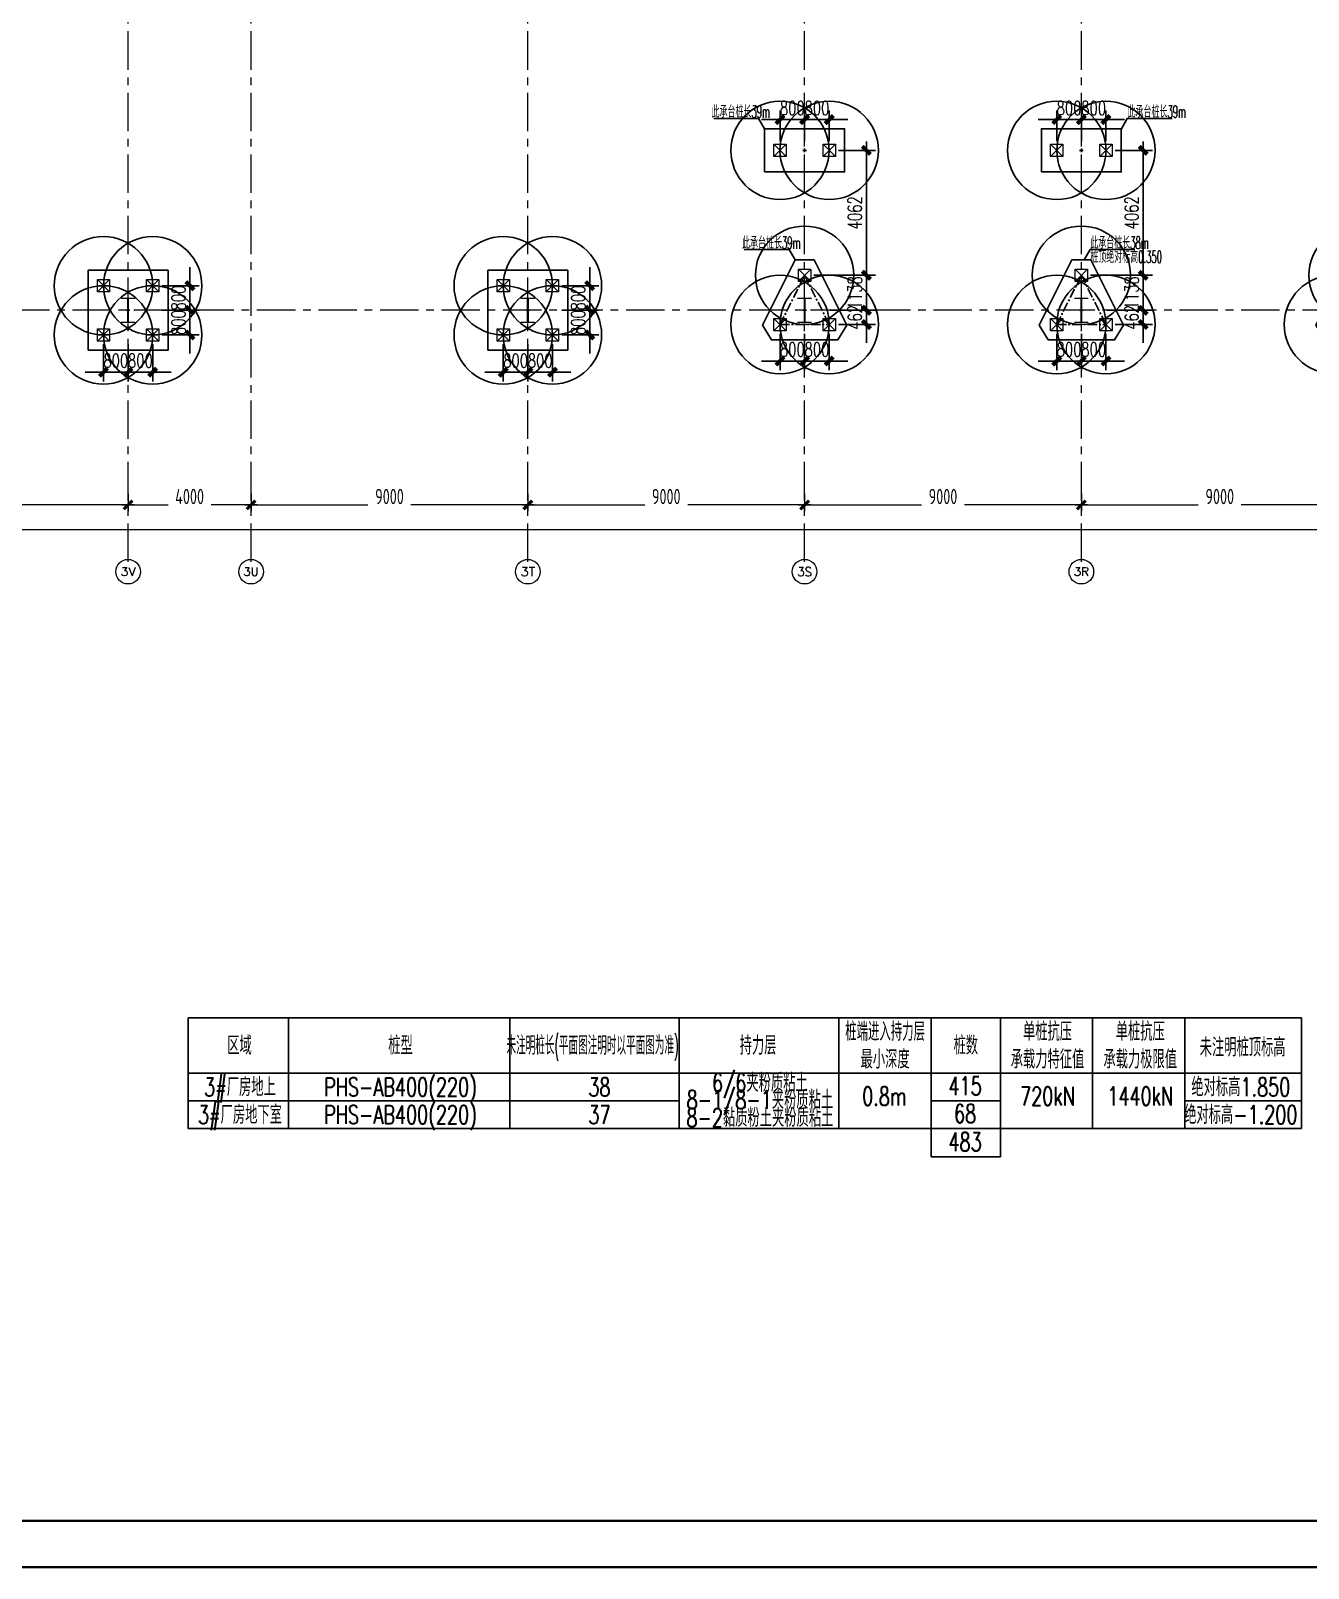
# Model space of a CAD drawing. Extents: x -1201378 to 2367219, y -619313 to 244905.
# Drawn here: x -852924 to -811380, y -296140 to -246160 of the extents above; entities that cross this region are included whole.
import ezdxf
from ezdxf.enums import TextEntityAlignment as Align

# ---------------------------------------------------------------- set-up
doc = ezdxf.new("R2010")
doc.units = 0
doc.header["$LTSCALE"] = 1000
doc.linetypes.add('CENTER', pattern=[2, 1.25, -0.25, 0.25, -0.25])
doc.layers.get('0').update_dxf_attribs({"linetype": 'CONTINUOUS'})
doc.layers.get('Defpoints').update_dxf_attribs({"linetype": 'CONTINUOUS'})
for name, color, linetype in [('0-cxFrame', 155, 'CONTINUOUS'), ('A-WINDOW', 140, 'CONTINUOUS'), ('S-BG', 131, 'CONTINUOUS'), ('S-DIMZ', 115, 'CONTINUOUS'), ('S-DOTE1', 140, 'CENTER'), ('S-HATCH1-W', 252, 'CONTINUOUS'), ('S-SGJ', 21, 'CONTINUOUS')]:
    doc.layers.add(name, color=color, linetype=linetype)
for name, color, linetype, lineweight in [('0-cxText', 131, 'CONTINUOUS', 25), ('S-axis', 111, 'CONTINUOUS', 0), ('S-col', 2, 'CONTINUOUS', 0), ('S-dote', 5, 'CENTER', 0), ('S-zhuang', 1, 'CONTINUOUS', 0)]:
    doc.layers.add(name, color=color, linetype=linetype, lineweight=lineweight)
doc.styles.add('_TCH_AXIS', font='COMPLEX', dxfattribs={"bigfont": 'GBCBIG'})
doc.styles.add('cx_tuming', font='simhei.ttf')
doc.styles.add('cx_tuqian1', font='')
doc.styles.add('SS1', font='tj-romans1.shx', dxfattribs={"width": 0.7, "bigfont": 'tj-hztxt1.shx'})
doc.styles.add('TSSD_Dimension', font='tssdeng.shx', dxfattribs={"width": 0.7, "bigfont": 'hztxt.shx'})
doc.styles.add('黑体', font='simhei.ttf', dxfattribs={"width": 0.8})
doc.styles.get('cx_tuqian1').set_extended_font_data('SimSun')
doc.dimstyles.new('S-150-ARCHI', dxfattribs={"dimscale": 150, "dimtxt": 3, "dimasz": 2, "dimexe": 2, "dimexo": 2, "dimgap": 1, "dimtad": 1, "dimdec": 0, "dimzin": 0, "dimdsep": 46, "dimtxsty": 'SS1', "dimblk1": 'TT', "dimblk2": 'TT', "dimsah": 1, "dimcen": 1, "dimclrd": 256, "dimclre": 256, "dimclrt": 256, "dimadec": 0, "dimazin": 0, "dimtfac": 1, "dimtdec": 0, "dimtix": 1, "dimtmove": 2, "dimatfit": 0, "dimldrblk": 'TT', "dimfxl": 2, "dimtolj": 1, "dimtzin": 0, "dimarcsym": 0})
doc.dimstyles.new('TSSD_200_200', dxfattribs={"dimtxt": 500, "dimasz": 200, "dimexe": 200, "dimexo": 500, "dimgap": 200, "dimtad": 1, "dimdec": 0, "dimzin": 0, "dimdsep": 46, "dimtxsty": 'TSSD_Dimension', "dimblk": 'ARCHTICK', "dimcen": 0, "dimdle": 200, "dimclrt": 7, "dimadec": 0, "dimazin": 0, "dimtfac": 1, "dimtdec": 0, "dimtix": 1, "dimtmove": 2, "dimatfit": 3, "dimfxl": 1, "dimtolj": 1, "dimtzin": 0, "dimarcsym": 0})

# ---------------------------------------------------------------- blocks, each defined once
blk = doc.blocks.new('w42343243')
at = {"layer": 'S-col'}
blk.add_lwpolyline([(-165069, 621020), (-164639, 621020), (-164639, 621002), (-164848, 621002), (-164848, 620238), (-164639, 620238), (-164639, 620220), (-165069, 620220), (-165069, 620238), (-164860, 620238), (-164860, 621002), (-165069, 621002)], close=True, dxfattribs=at)
blk = doc.blocks.new('42343')
at = {"layer": 'A-WINDOW'}
for p in [(-130000, -71700), (-117000, -71700), (-108000, -71700), (-99000, -71700)]:
    blk.add_blockref('w42343243', p, dxfattribs=at)
blk = doc.blocks.new('_ArchTick')
at = {"color": 0, "linetype": 'ByBlock', "const_width": 0.5}
blk.add_lwpolyline([(-0.71, -0.71), (0.71, 0.71)], dxfattribs=at)
blk = doc.blocks.new('*D488')
at = {"layer": 'Defpoints', "color": 0, "transparency": 16777216}
for p in [(-258758, -360718), (-249758, -360718), (-249758, -361576)]:
    blk.add_point(p, dxfattribs=at)
at = {"layer": 'S-axis', "color": 0, "lineweight": -2, "transparency": 16777216}
for p, q in [((-258758, -361218), (-258758, -361776)), ((-249758, -361218), (-249758, -361776)), ((-258958, -361576), (-254957, -361576)), ((-249558, -361576), (-253560, -361576))]:
    blk.add_line(p, q, dxfattribs=at)
at = {"layer": 'S-axis', "color": 0, "lineweight": -2, "transparency": 16777216, "xscale": 200, "yscale": 200, "zscale": 200, "rotation": 180}
blk.add_blockref('_ArchTick', (-258758, -361576), dxfattribs=at)
at = {"layer": 'S-axis', "color": 0, "lineweight": -2, "transparency": 16777216, "xscale": 200, "yscale": 200, "zscale": 200}
blk.add_blockref('_ArchTick', (-249758, -361576), dxfattribs=at)
at = {"layer": 'S-axis', "color": 7, "transparency": 16777216, "insert": (-254258, -361301), "char_height": 500, "attachment_point": 5, "style": 'TSSD_Dimension'}
blk.add_mtext('\\A1;9000', dxfattribs=at)
blk = doc.blocks.new('*D489')
at = {"layer": 'Defpoints', "color": 0, "transparency": 16777216}
for p in [(-249758, -360718), (-245758, -360718), (-245758, -361576)]:
    blk.add_point(p, dxfattribs=at)
at = {"layer": 'S-axis', "color": 0, "lineweight": -2, "transparency": 16777216}
for p, q in [((-249758, -361218), (-249758, -361776)), ((-245758, -361218), (-245758, -361776)), ((-249958, -361576), (-248457, -361576)), ((-245558, -361576), (-247060, -361576))]:
    blk.add_line(p, q, dxfattribs=at)
at = {"layer": 'S-axis', "color": 0, "lineweight": -2, "transparency": 16777216, "xscale": 200, "yscale": 200, "zscale": 200, "rotation": 180}
blk.add_blockref('_ArchTick', (-249758, -361576), dxfattribs=at)
at = {"layer": 'S-axis', "color": 0, "lineweight": -2, "transparency": 16777216, "xscale": 200, "yscale": 200, "zscale": 200}
blk.add_blockref('_ArchTick', (-245758, -361576), dxfattribs=at)
at = {"layer": 'S-axis', "color": 7, "transparency": 16777216, "insert": (-247758, -361301), "char_height": 500, "attachment_point": 5, "style": 'TSSD_Dimension'}
blk.add_mtext('\\A1;4000', dxfattribs=at)
blk = doc.blocks.new('*D490')
at = {"layer": 'Defpoints', "color": 0, "transparency": 16777216}
for p in [(-245758, -360718), (-236758, -360718), (-236758, -361576)]:
    blk.add_point(p, dxfattribs=at)
at = {"layer": 'S-axis', "color": 0, "lineweight": -2, "transparency": 16777216}
for p, q in [((-245758, -361218), (-245758, -361776)), ((-236758, -361218), (-236758, -361776)), ((-245958, -361576), (-241957, -361576)), ((-236558, -361576), (-240560, -361576))]:
    blk.add_line(p, q, dxfattribs=at)
at = {"layer": 'S-axis', "color": 0, "lineweight": -2, "transparency": 16777216, "xscale": 200, "yscale": 200, "zscale": 200, "rotation": 180}
blk.add_blockref('_ArchTick', (-245758, -361576), dxfattribs=at)
at = {"layer": 'S-axis', "color": 0, "lineweight": -2, "transparency": 16777216, "xscale": 200, "yscale": 200, "zscale": 200}
blk.add_blockref('_ArchTick', (-236758, -361576), dxfattribs=at)
at = {"layer": 'S-axis', "color": 7, "transparency": 16777216, "insert": (-241258, -361301), "char_height": 500, "attachment_point": 5, "style": 'TSSD_Dimension'}
blk.add_mtext('\\A1;9000', dxfattribs=at)
blk = doc.blocks.new('*D491')
at = {"layer": 'Defpoints', "color": 0, "transparency": 16777216}
for p in [(-236758, -360718), (-227758, -360718), (-227758, -361576)]:
    blk.add_point(p, dxfattribs=at)
at = {"layer": 'S-axis', "color": 0, "lineweight": -2, "transparency": 16777216}
for p, q in [((-236758, -361218), (-236758, -361776)), ((-227758, -361218), (-227758, -361776)), ((-236958, -361576), (-232957, -361576)), ((-227558, -361576), (-231560, -361576))]:
    blk.add_line(p, q, dxfattribs=at)
at = {"layer": 'S-axis', "color": 0, "lineweight": -2, "transparency": 16777216, "xscale": 200, "yscale": 200, "zscale": 200, "rotation": 180}
blk.add_blockref('_ArchTick', (-236758, -361576), dxfattribs=at)
at = {"layer": 'S-axis', "color": 0, "lineweight": -2, "transparency": 16777216, "xscale": 200, "yscale": 200, "zscale": 200}
blk.add_blockref('_ArchTick', (-227758, -361576), dxfattribs=at)
at = {"layer": 'S-axis', "color": 7, "transparency": 16777216, "insert": (-232258, -361301), "char_height": 500, "attachment_point": 5, "style": 'TSSD_Dimension'}
blk.add_mtext('\\A1;9000', dxfattribs=at)
blk = doc.blocks.new('*D492')
at = {"layer": 'Defpoints', "color": 0, "transparency": 16777216}
for p in [(-227758, -360718), (-218758, -360718), (-218758, -361576)]:
    blk.add_point(p, dxfattribs=at)
at = {"layer": 'S-axis', "color": 0, "lineweight": -2, "transparency": 16777216}
for p, q in [((-227758, -361218), (-227758, -361776)), ((-218758, -361218), (-218758, -361776)), ((-227958, -361576), (-223957, -361576)), ((-218558, -361576), (-222560, -361576))]:
    blk.add_line(p, q, dxfattribs=at)
at = {"layer": 'S-axis', "color": 0, "lineweight": -2, "transparency": 16777216, "xscale": 200, "yscale": 200, "zscale": 200, "rotation": 180}
blk.add_blockref('_ArchTick', (-227758, -361576), dxfattribs=at)
at = {"layer": 'S-axis', "color": 0, "lineweight": -2, "transparency": 16777216, "xscale": 200, "yscale": 200, "zscale": 200}
blk.add_blockref('_ArchTick', (-218758, -361576), dxfattribs=at)
at = {"layer": 'S-axis', "color": 7, "transparency": 16777216, "insert": (-223258, -361301), "char_height": 500, "attachment_point": 5, "style": 'TSSD_Dimension'}
blk.add_mtext('\\A1;9000', dxfattribs=at)
blk = doc.blocks.new('*D493')
at = {"layer": 'Defpoints', "color": 0, "transparency": 16777216}
for p in [(-218758, -360718), (-209758, -360718), (-209758, -361576)]:
    blk.add_point(p, dxfattribs=at)
at = {"layer": 'S-axis', "color": 0, "lineweight": -2, "transparency": 16777216}
for p, q in [((-218758, -361218), (-218758, -361776)), ((-209758, -361218), (-209758, -361776)), ((-218958, -361576), (-214957, -361576)), ((-209558, -361576), (-213560, -361576))]:
    blk.add_line(p, q, dxfattribs=at)
at = {"layer": 'S-axis', "color": 0, "lineweight": -2, "transparency": 16777216, "xscale": 200, "yscale": 200, "zscale": 200, "rotation": 180}
blk.add_blockref('_ArchTick', (-218758, -361576), dxfattribs=at)
at = {"layer": 'S-axis', "color": 0, "lineweight": -2, "transparency": 16777216, "xscale": 200, "yscale": 200, "zscale": 200}
blk.add_blockref('_ArchTick', (-209758, -361576), dxfattribs=at)
at = {"layer": 'S-axis', "color": 7, "transparency": 16777216, "insert": (-214258, -361301), "char_height": 500, "attachment_point": 5, "style": 'TSSD_Dimension'}
blk.add_mtext('\\A1;9000', dxfattribs=at)
blk = doc.blocks.new('*D458')
at = {"layer": 'Defpoints', "color": 0, "transparency": 16777216}
for p in [(-268658, -360818), (-82958, -360818), (-82958, -362376)]:
    blk.add_point(p, dxfattribs=at)
at = {"layer": 'S-axis', "color": 0, "lineweight": -2, "transparency": 16777216}
for p, q in [((-268658, -361318), (-268658, -362576)), ((-82958, -361318), (-82958, -362576)), ((-268858, -362376), (-176749, -362376)), ((-82758, -362376), (-174868, -362376))]:
    blk.add_line(p, q, dxfattribs=at)
at = {"layer": 'S-axis', "color": 0, "lineweight": -2, "transparency": 16777216, "xscale": 200, "yscale": 200, "zscale": 200, "rotation": 180}
blk.add_blockref('_ArchTick', (-268658, -362376), dxfattribs=at)
at = {"layer": 'S-axis', "color": 0, "lineweight": -2, "transparency": 16777216, "xscale": 200, "yscale": 200, "zscale": 200}
blk.add_blockref('_ArchTick', (-82958, -362376), dxfattribs=at)
at = {"layer": 'S-axis', "color": 7, "transparency": 16777216, "insert": (-175808, -362101), "char_height": 500, "attachment_point": 5, "style": 'TSSD_Dimension'}
blk.add_mtext('\\A1;185700', dxfattribs=at)
blk = doc.blocks.new('TK22.A0 L(Dragon)')
at = {"layer": '0-cxFrame', "color": 7, "const_width": 0.5}
blk.add_lwpolyline([(0, 0), (-1486, 0), (-1486, 841), (0, 841)], close=True, dxfattribs=at)
at = {"layer": '0-cxFrame', "const_width": 0.5}
blk.add_lwpolyline([(-80, 10), (-1466, 10), (-1466, 831), (-80, 831)], close=True, dxfattribs=at)
at = {"style": '黑体', "flags": 4}
blk.add_attdef('图幅', text='', height=3.3, dxfattribs=at).set_placement((-40, 3), align=Align.RIGHT)
at = {"layer": '0-cxText', "flags": 4}
for tag, height, style, p in [('建设单位', 3.5, 'cx_tuming', (-45, 240)), ('项目名称', 3.5, 'cx_tuming', (-45, 210)), ('子项名称', 3.5, 'cx_tuming', (-45, 180)), ('工程编号', 3.3, 'cx_tuqian1', (-35, 165)), ('图名1', 3.5, 'cx_tuming', (-45, 87)), ('图名2', 3.5, 'cx_tuming', (-45, 79)), ('图名3', 3.5, 'cx_tuming', (-45, 71)), ('出图日期', 3.3, 'cx_tuqian1', (-39, 60)), ('专业', 3.3, 'cx_tuqian1', (-55, 52)), ('图号', 3.3, 'cx_tuqian1', (-55, 44)), ('版次', 3.3, 'cx_tuqian1', (-20, 44))]:
    blk.add_attdef(tag, text='', height=height, dxfattribs=dict(at, style=style)).set_placement(p, align=Align.MIDDLE)
at = {"layer": 'Defpoints', "color": 6, "flags": 4}
for tag, height, style, p in [('tufu', 3.3, '黑体', (-12, 12)), ('dwfname', 4, 'cx_tuqian1', (-80, 3))]:
    blk.add_attdef(tag, text='', height=height, dxfattribs=dict(at, style=style)).set_placement(p, align=Align.RIGHT)
blk = doc.blocks.new('S-ZHUANG-400')
at = {"layer": 'S-zhuang'}
for p, q in [((200, -200), (-200, 200)), ((-200, -200), (200, 200))]:
    blk.add_line(p, q, dxfattribs=at)
blk.add_lwpolyline([(-200, 200), (200, 200), (200, -200), (-200, -200)], close=True, dxfattribs=at)
blk = doc.blocks.new('CT3')
at = {"layer": 'Defpoints'}
for centre in [(-101758, -256416), (-102558, -258016), (-100958, -258016)]:
    blk.add_circle(centre, 1600, dxfattribs=at)
at = {"layer": 'S-DOTE1', "ltscale": 0.25}
for p, q in [((-101698, -257554), (-101818, -257554)), ((-101758, -257494), (-101758, -257614))]:
    blk.add_line(p, q, dxfattribs=at)
at = {"layer": 'S-DOTE1', "linetype": 'CENTER', "ltscale": 0.25}
blk.add_lwpolyline([(-100958, -258016), (-101758, -256416), (-102558, -258016)], close=True, dxfattribs=at)
at = {"layer": 'S-HATCH1-W'}
blk.add_lwpolyline([(-101449, -255916), (-102067, -255916), (-103130, -258042), (-102837, -258516), (-100680, -258516), (-100387, -258042)], close=True, dxfattribs=at)
at = {"layer": 'S-zhuang', "rotation": 90.00000000000001}
for p in [(-101758, -256416), (-102558, -258016), (-100958, -258016)]:
    blk.add_blockref('S-ZHUANG-400', p, dxfattribs=at)
blk = doc.blocks.new('CT4')
at = {"layer": 'Defpoints'}
for centre in [(-100831, -168442), (-99231, -168442), (-100831, -170042), (-99231, -170042)]:
    blk.add_circle(centre, 1600, dxfattribs=at)
at = {"layer": 'S-DOTE1', "ltscale": 0.25}
for p, q in [((-99971, -169242), (-100091, -169242)), ((-100031, -169182), (-100031, -169302))]:
    blk.add_line(p, q, dxfattribs=at)
at = {"layer": 'S-HATCH1-W'}
blk.add_lwpolyline([(-101331, -170542), (-101331, -167942), (-98731, -167942), (-98731, -170542)], close=True, dxfattribs=at)
at = {"layer": 'S-zhuang', "rotation": 90.00000000000001}
for p in [(-100831, -168442), (-99231, -168442), (-100831, -170042), (-99231, -170042)]:
    blk.add_blockref('S-ZHUANG-400', p, dxfattribs=at)
blk = doc.blocks.new('TT')
blk.add_line((-0.97, 0), (0.97, 0))
at = {"const_width": 0.45}
blk.add_lwpolyline([(-0.44, -0.44), (0.44, 0.44)], dxfattribs=at)
blk = doc.blocks.new('*D556')
at = {"layer": 'Defpoints', "color": 0, "transparency": 16777216}
for p in [(-828558, -255710), (-827758, -255710), (-827758, -256896)]:
    blk.add_point(p, dxfattribs=at)
at = {"layer": 'S-DIMZ', "lineweight": -2, "transparency": 16777216}
for p, q in [((-828558, -256010), (-828558, -257196)), ((-827758, -256010), (-827758, -257196)), ((-828858, -256896), (-829158, -256896)), ((-828558, -256896), (-827758, -256896)), ((-827458, -256896), (-827158, -256896))]:
    blk.add_line(p, q, dxfattribs=at)
at = {"layer": 'S-DIMZ', "lineweight": -2, "transparency": 16777216, "xscale": 300, "yscale": 300, "zscale": 300}
blk.add_blockref('TT', (-828558, -256896), dxfattribs=at)
at = {"layer": 'S-DIMZ', "lineweight": -2, "transparency": 16777216, "xscale": 300, "yscale": 300, "zscale": 300, "rotation": 180}
blk.add_blockref('TT', (-827758, -256896), dxfattribs=at)
at = {"layer": 'S-DIMZ', "transparency": 16777216, "insert": (-828158, -256521), "char_height": 450, "attachment_point": 5, "style": 'SS1'}
blk.add_mtext('\\A1;800', dxfattribs=at)
blk = doc.blocks.new('*D557')
at = {"layer": 'Defpoints', "color": 0, "transparency": 16777216}
for p in [(-827758, -255710), (-826958, -255710), (-826958, -256896)]:
    blk.add_point(p, dxfattribs=at)
at = {"layer": 'S-DIMZ', "lineweight": -2, "transparency": 16777216}
for p, q in [((-827758, -256010), (-827758, -257196)), ((-826958, -256010), (-826958, -257196)), ((-828058, -256896), (-828358, -256896)), ((-827758, -256896), (-826958, -256896)), ((-826658, -256896), (-826358, -256896))]:
    blk.add_line(p, q, dxfattribs=at)
at = {"layer": 'S-DIMZ', "lineweight": -2, "transparency": 16777216, "xscale": 300, "yscale": 300, "zscale": 300}
blk.add_blockref('TT', (-827758, -256896), dxfattribs=at)
at = {"layer": 'S-DIMZ', "lineweight": -2, "transparency": 16777216, "xscale": 300, "yscale": 300, "zscale": 300, "rotation": 180}
blk.add_blockref('TT', (-826958, -256896), dxfattribs=at)
at = {"layer": 'S-DIMZ', "transparency": 16777216, "insert": (-827358, -256521), "char_height": 450, "attachment_point": 5, "style": 'SS1'}
blk.add_mtext('\\A1;800', dxfattribs=at)
blk = doc.blocks.new('*D558')
at = {"layer": 'Defpoints', "color": 0, "transparency": 16777216}
for p in [(-827225, -255248), (-825749, -255248), (-826958, -255710)]:
    blk.add_point(p, dxfattribs=at)
at = {"layer": 'S-DIMZ', "lineweight": -2, "transparency": 16777216}
for p, q in [((-825749, -254948), (-825749, -254648)), ((-826925, -255248), (-825449, -255248)), ((-825749, -255710), (-825749, -255248)), ((-826658, -255710), (-825449, -255710)), ((-825749, -256010), (-825749, -256310))]:
    blk.add_line(p, q, dxfattribs=at)
at = {"layer": 'S-DIMZ', "lineweight": -2, "transparency": 16777216, "xscale": 300, "yscale": 300, "zscale": 300}
for p, rotation in [((-825749, -255248), 270), ((-825749, -255710), 90)]:
    blk.add_blockref('TT', p, dxfattribs=dict(at, rotation=rotation))
at = {"layer": 'S-DIMZ', "transparency": 16777216, "insert": (-826124, -255479), "char_height": 450, "attachment_point": 5, "rotation": 90, "style": 'SS1'}
blk.add_mtext('\\A1;462', dxfattribs=at)
blk = doc.blocks.new('*D559')
at = {"layer": 'Defpoints', "color": 0, "transparency": 16777216}
for p in [(-827758, -254110), (-825749, -254110), (-827225, -255248)]:
    blk.add_point(p, dxfattribs=at)
at = {"layer": 'S-DIMZ', "lineweight": -2, "transparency": 16777216}
for p, q in [((-825749, -253810), (-825749, -253510)), ((-827458, -254110), (-825449, -254110)), ((-825749, -255248), (-825749, -254110)), ((-826925, -255248), (-825449, -255248)), ((-825749, -255548), (-825749, -255848))]:
    blk.add_line(p, q, dxfattribs=at)
at = {"layer": 'S-DIMZ', "lineweight": -2, "transparency": 16777216, "xscale": 300, "yscale": 300, "zscale": 300}
for p, rotation in [((-825749, -254110), 270), ((-825749, -255248), 90)]:
    blk.add_blockref('TT', p, dxfattribs=dict(at, rotation=rotation))
at = {"layer": 'S-DIMZ', "transparency": 16777216, "insert": (-826124, -254679), "char_height": 450, "attachment_point": 5, "rotation": 90, "style": 'SS1'}
blk.add_mtext('\\A1;1138', dxfattribs=at)
blk = doc.blocks.new('*D566')
at = {"layer": 'Defpoints', "color": 0, "transparency": 16777216}
for p in [(-819558, -255710), (-818758, -255710), (-818758, -256896)]:
    blk.add_point(p, dxfattribs=at)
at = {"layer": 'S-DIMZ', "lineweight": -2, "transparency": 16777216}
for p, q in [((-819558, -256010), (-819558, -257196)), ((-818758, -256010), (-818758, -257196)), ((-819858, -256896), (-820158, -256896)), ((-819558, -256896), (-818758, -256896)), ((-818458, -256896), (-818158, -256896))]:
    blk.add_line(p, q, dxfattribs=at)
at = {"layer": 'S-DIMZ', "lineweight": -2, "transparency": 16777216, "xscale": 300, "yscale": 300, "zscale": 300}
blk.add_blockref('TT', (-819558, -256896), dxfattribs=at)
at = {"layer": 'S-DIMZ', "lineweight": -2, "transparency": 16777216, "xscale": 300, "yscale": 300, "zscale": 300, "rotation": 180}
blk.add_blockref('TT', (-818758, -256896), dxfattribs=at)
at = {"layer": 'S-DIMZ', "transparency": 16777216, "insert": (-819158, -256521), "char_height": 450, "attachment_point": 5, "style": 'SS1'}
blk.add_mtext('\\A1;800', dxfattribs=at)
blk = doc.blocks.new('*D567')
at = {"layer": 'Defpoints', "color": 0, "transparency": 16777216}
for p in [(-818758, -255710), (-817958, -255710), (-817958, -256896)]:
    blk.add_point(p, dxfattribs=at)
at = {"layer": 'S-DIMZ', "lineweight": -2, "transparency": 16777216}
for p, q in [((-818758, -256010), (-818758, -257196)), ((-817958, -256010), (-817958, -257196)), ((-819058, -256896), (-819358, -256896)), ((-818758, -256896), (-817958, -256896)), ((-817658, -256896), (-817358, -256896))]:
    blk.add_line(p, q, dxfattribs=at)
at = {"layer": 'S-DIMZ', "lineweight": -2, "transparency": 16777216, "xscale": 300, "yscale": 300, "zscale": 300}
blk.add_blockref('TT', (-818758, -256896), dxfattribs=at)
at = {"layer": 'S-DIMZ', "lineweight": -2, "transparency": 16777216, "xscale": 300, "yscale": 300, "zscale": 300, "rotation": 180}
blk.add_blockref('TT', (-817958, -256896), dxfattribs=at)
at = {"layer": 'S-DIMZ', "transparency": 16777216, "insert": (-818358, -256521), "char_height": 450, "attachment_point": 5, "style": 'SS1'}
blk.add_mtext('\\A1;800', dxfattribs=at)
blk = doc.blocks.new('*D568')
at = {"layer": 'Defpoints', "color": 0, "transparency": 16777216}
for p in [(-818225, -255248), (-816749, -255248), (-817958, -255710)]:
    blk.add_point(p, dxfattribs=at)
at = {"layer": 'S-DIMZ', "lineweight": -2, "transparency": 16777216}
for p, q in [((-816749, -254948), (-816749, -254648)), ((-817925, -255248), (-816449, -255248)), ((-816749, -255710), (-816749, -255248)), ((-817658, -255710), (-816449, -255710)), ((-816749, -256010), (-816749, -256310))]:
    blk.add_line(p, q, dxfattribs=at)
at = {"layer": 'S-DIMZ', "lineweight": -2, "transparency": 16777216, "xscale": 300, "yscale": 300, "zscale": 300}
for p, rotation in [((-816749, -255248), 270), ((-816749, -255710), 90)]:
    blk.add_blockref('TT', p, dxfattribs=dict(at, rotation=rotation))
at = {"layer": 'S-DIMZ', "transparency": 16777216, "insert": (-817124, -255479), "char_height": 450, "attachment_point": 5, "rotation": 90, "style": 'SS1'}
blk.add_mtext('\\A1;462', dxfattribs=at)
blk = doc.blocks.new('*D569')
at = {"layer": 'Defpoints', "color": 0, "transparency": 16777216}
for p in [(-818758, -254110), (-816749, -254110), (-818225, -255248)]:
    blk.add_point(p, dxfattribs=at)
at = {"layer": 'S-DIMZ', "lineweight": -2, "transparency": 16777216}
for p, q in [((-816749, -253810), (-816749, -253510)), ((-818458, -254110), (-816449, -254110)), ((-816749, -255248), (-816749, -254110)), ((-817925, -255248), (-816449, -255248)), ((-816749, -255548), (-816749, -255848))]:
    blk.add_line(p, q, dxfattribs=at)
at = {"layer": 'S-DIMZ', "lineweight": -2, "transparency": 16777216, "xscale": 300, "yscale": 300, "zscale": 300}
for p, rotation in [((-816749, -254110), 270), ((-816749, -255248), 90)]:
    blk.add_blockref('TT', p, dxfattribs=dict(at, rotation=rotation))
at = {"layer": 'S-DIMZ', "transparency": 16777216, "insert": (-817124, -254679), "char_height": 450, "attachment_point": 5, "rotation": 90, "style": 'SS1'}
blk.add_mtext('\\A1;1138', dxfattribs=at)
blk = doc.blocks.new('*D804')
at = {"layer": 'Defpoints', "color": 0, "transparency": 16777216}
for p in [(-837558, -256048), (-836758, -256048), (-836758, -257261)]:
    blk.add_point(p, dxfattribs=at)
at = {"layer": 'S-DIMZ', "lineweight": -2, "transparency": 16777216}
for p, q in [((-837558, -256348), (-837558, -257561)), ((-836758, -256348), (-836758, -257561)), ((-837858, -257261), (-838158, -257261)), ((-837558, -257261), (-836758, -257261)), ((-836458, -257261), (-836158, -257261))]:
    blk.add_line(p, q, dxfattribs=at)
at = {"layer": 'S-DIMZ', "lineweight": -2, "transparency": 16777216, "xscale": 300, "yscale": 300, "zscale": 300}
blk.add_blockref('TT', (-837558, -257261), dxfattribs=at)
at = {"layer": 'S-DIMZ', "lineweight": -2, "transparency": 16777216, "xscale": 300, "yscale": 300, "zscale": 300, "rotation": 180}
blk.add_blockref('TT', (-836758, -257261), dxfattribs=at)
at = {"layer": 'S-DIMZ', "transparency": 16777216, "insert": (-837158, -256886), "char_height": 450, "attachment_point": 5, "style": 'SS1'}
blk.add_mtext('\\A1;800', dxfattribs=at)
blk = doc.blocks.new('*D805')
at = {"layer": 'Defpoints', "color": 0, "transparency": 16777216}
for p in [(-836758, -256048), (-835958, -256048), (-835958, -257261)]:
    blk.add_point(p, dxfattribs=at)
at = {"layer": 'S-DIMZ', "lineweight": -2, "transparency": 16777216}
for p, q in [((-836758, -256348), (-836758, -257561)), ((-835958, -256348), (-835958, -257561)), ((-837058, -257261), (-837358, -257261)), ((-836758, -257261), (-835958, -257261)), ((-835658, -257261), (-835358, -257261))]:
    blk.add_line(p, q, dxfattribs=at)
at = {"layer": 'S-DIMZ', "lineweight": -2, "transparency": 16777216, "xscale": 300, "yscale": 300, "zscale": 300}
blk.add_blockref('TT', (-836758, -257261), dxfattribs=at)
at = {"layer": 'S-DIMZ', "lineweight": -2, "transparency": 16777216, "xscale": 300, "yscale": 300, "zscale": 300, "rotation": 180}
blk.add_blockref('TT', (-835958, -257261), dxfattribs=at)
at = {"layer": 'S-DIMZ', "transparency": 16777216, "insert": (-836358, -256886), "char_height": 450, "attachment_point": 5, "style": 'SS1'}
blk.add_mtext('\\A1;800', dxfattribs=at)
blk = doc.blocks.new('*D806')
at = {"layer": 'Defpoints', "color": 0, "transparency": 16777216}
for p in [(-835958, -254448), (-835958, -255248), (-834746, -255248)]:
    blk.add_point(p, dxfattribs=at)
at = {"layer": 'S-DIMZ', "lineweight": -2, "transparency": 16777216}
for p, q in [((-834746, -254148), (-834746, -253848)), ((-835658, -254448), (-834446, -254448)), ((-834746, -254448), (-834746, -255248)), ((-835658, -255248), (-834446, -255248)), ((-834746, -255548), (-834746, -255848))]:
    blk.add_line(p, q, dxfattribs=at)
at = {"layer": 'S-DIMZ', "lineweight": -2, "transparency": 16777216, "xscale": 300, "yscale": 300, "zscale": 300}
for p, rotation in [((-834746, -254448), 270), ((-834746, -255248), 90)]:
    blk.add_blockref('TT', p, dxfattribs=dict(at, rotation=rotation))
at = {"layer": 'S-DIMZ', "transparency": 16777216, "insert": (-835121, -254848), "char_height": 450, "attachment_point": 5, "rotation": 90, "style": 'SS1'}
blk.add_mtext('\\A1;800', dxfattribs=at)
blk = doc.blocks.new('*D807')
at = {"layer": 'Defpoints', "color": 0, "transparency": 16777216}
for p in [(-835958, -255248), (-835958, -256048), (-834746, -256048)]:
    blk.add_point(p, dxfattribs=at)
at = {"layer": 'S-DIMZ', "lineweight": -2, "transparency": 16777216}
for p, q in [((-834746, -254948), (-834746, -254648)), ((-835658, -255248), (-834446, -255248)), ((-834746, -255248), (-834746, -256048)), ((-835658, -256048), (-834446, -256048)), ((-834746, -256348), (-834746, -256648))]:
    blk.add_line(p, q, dxfattribs=at)
at = {"layer": 'S-DIMZ', "lineweight": -2, "transparency": 16777216, "xscale": 300, "yscale": 300, "zscale": 300}
for p, rotation in [((-834746, -255248), 270), ((-834746, -256048), 90)]:
    blk.add_blockref('TT', p, dxfattribs=dict(at, rotation=rotation))
at = {"layer": 'S-DIMZ', "transparency": 16777216, "insert": (-835121, -255648), "char_height": 450, "attachment_point": 5, "rotation": 90, "style": 'SS1'}
blk.add_mtext('\\A1;800', dxfattribs=at)
blk = doc.blocks.new('*D836')
at = {"layer": 'Defpoints', "color": 0, "transparency": 16777216}
for p in [(-850558, -256048), (-849758, -256048), (-849758, -257261)]:
    blk.add_point(p, dxfattribs=at)
at = {"layer": 'S-DIMZ', "lineweight": -2, "transparency": 16777216}
for p, q in [((-850558, -256348), (-850558, -257561)), ((-849758, -256348), (-849758, -257561)), ((-850858, -257261), (-851158, -257261)), ((-850558, -257261), (-849758, -257261)), ((-849458, -257261), (-849158, -257261))]:
    blk.add_line(p, q, dxfattribs=at)
at = {"layer": 'S-DIMZ', "lineweight": -2, "transparency": 16777216, "xscale": 300, "yscale": 300, "zscale": 300}
blk.add_blockref('TT', (-850558, -257261), dxfattribs=at)
at = {"layer": 'S-DIMZ', "lineweight": -2, "transparency": 16777216, "xscale": 300, "yscale": 300, "zscale": 300, "rotation": 180}
blk.add_blockref('TT', (-849758, -257261), dxfattribs=at)
at = {"layer": 'S-DIMZ', "transparency": 16777216, "insert": (-850158, -256886), "char_height": 450, "attachment_point": 5, "style": 'SS1'}
blk.add_mtext('\\A1;800', dxfattribs=at)
blk = doc.blocks.new('*D837')
at = {"layer": 'Defpoints', "color": 0, "transparency": 16777216}
for p in [(-849758, -256048), (-848958, -256048), (-848958, -257261)]:
    blk.add_point(p, dxfattribs=at)
at = {"layer": 'S-DIMZ', "lineweight": -2, "transparency": 16777216}
for p, q in [((-849758, -256348), (-849758, -257561)), ((-848958, -256348), (-848958, -257561)), ((-850058, -257261), (-850358, -257261)), ((-849758, -257261), (-848958, -257261)), ((-848658, -257261), (-848358, -257261))]:
    blk.add_line(p, q, dxfattribs=at)
at = {"layer": 'S-DIMZ', "lineweight": -2, "transparency": 16777216, "xscale": 300, "yscale": 300, "zscale": 300}
blk.add_blockref('TT', (-849758, -257261), dxfattribs=at)
at = {"layer": 'S-DIMZ', "lineweight": -2, "transparency": 16777216, "xscale": 300, "yscale": 300, "zscale": 300, "rotation": 180}
blk.add_blockref('TT', (-848958, -257261), dxfattribs=at)
at = {"layer": 'S-DIMZ', "transparency": 16777216, "insert": (-849358, -256886), "char_height": 450, "attachment_point": 5, "style": 'SS1'}
blk.add_mtext('\\A1;800', dxfattribs=at)
blk = doc.blocks.new('*D838')
at = {"layer": 'Defpoints', "color": 0, "transparency": 16777216}
for p in [(-848958, -254448), (-848958, -255248), (-847746, -255248)]:
    blk.add_point(p, dxfattribs=at)
at = {"layer": 'S-DIMZ', "lineweight": -2, "transparency": 16777216}
for p, q in [((-847746, -254148), (-847746, -253848)), ((-848658, -254448), (-847446, -254448)), ((-847746, -254448), (-847746, -255248)), ((-848658, -255248), (-847446, -255248)), ((-847746, -255548), (-847746, -255848))]:
    blk.add_line(p, q, dxfattribs=at)
at = {"layer": 'S-DIMZ', "lineweight": -2, "transparency": 16777216, "xscale": 300, "yscale": 300, "zscale": 300}
for p, rotation in [((-847746, -254448), 270), ((-847746, -255248), 90)]:
    blk.add_blockref('TT', p, dxfattribs=dict(at, rotation=rotation))
at = {"layer": 'S-DIMZ', "transparency": 16777216, "insert": (-848121, -254848), "char_height": 450, "attachment_point": 5, "rotation": 90, "style": 'SS1'}
blk.add_mtext('\\A1;800', dxfattribs=at)
blk = doc.blocks.new('*D839')
at = {"layer": 'Defpoints', "color": 0, "transparency": 16777216}
for p in [(-848958, -255248), (-848958, -256048), (-847746, -256048)]:
    blk.add_point(p, dxfattribs=at)
at = {"layer": 'S-DIMZ', "lineweight": -2, "transparency": 16777216}
for p, q in [((-847746, -254948), (-847746, -254648)), ((-848658, -255248), (-847446, -255248)), ((-847746, -255248), (-847746, -256048)), ((-848658, -256048), (-847446, -256048)), ((-847746, -256348), (-847746, -256648))]:
    blk.add_line(p, q, dxfattribs=at)
at = {"layer": 'S-DIMZ', "lineweight": -2, "transparency": 16777216, "xscale": 300, "yscale": 300, "zscale": 300}
for p, rotation in [((-847746, -255248), 270), ((-847746, -256048), 90)]:
    blk.add_blockref('TT', p, dxfattribs=dict(at, rotation=rotation))
at = {"layer": 'S-DIMZ', "transparency": 16777216, "insert": (-848121, -255648), "char_height": 450, "attachment_point": 5, "rotation": 90, "style": 'SS1'}
blk.add_mtext('\\A1;800', dxfattribs=at)
blk = doc.blocks.new('CT2')
at = {"layer": 'Defpoints'}
for centre in [(-193625, -186366), (-193625, -187966)]:
    blk.add_circle(centre, 1600, dxfattribs=at)
at = {"layer": 'S-DOTE1', "ltscale": 0.25}
for p, q in [((-193565, -187166), (-193685, -187166)), ((-193625, -187226), (-193625, -187106))]:
    blk.add_line(p, q, dxfattribs=at)
at = {"layer": 'S-HATCH1-W'}
blk.add_lwpolyline([(-194325, -185866), (-192925, -185866), (-192925, -188466), (-194325, -188466)], close=True, dxfattribs=at)
at = {"layer": 'S-zhuang'}
for p in [(-193625, -186366), (-193625, -187966)]:
    blk.add_blockref('S-ZHUANG-400', p, dxfattribs=at)
blk = doc.blocks.new('*D2943')
at = {"layer": 'Defpoints', "color": 0, "transparency": 16777216}
for p in [(-827758, -249049), (-828558, -250048), (-827758, -250048)]:
    blk.add_point(p, dxfattribs=at)
at = {"layer": 'S-DIMZ', "lineweight": -2, "transparency": 16777216}
for p, q in [((-828558, -249748), (-828558, -248749)), ((-827758, -249748), (-827758, -248749)), ((-828858, -249049), (-829158, -249049)), ((-828558, -249049), (-827758, -249049)), ((-827458, -249049), (-827158, -249049))]:
    blk.add_line(p, q, dxfattribs=at)
at = {"layer": 'S-DIMZ', "lineweight": -2, "transparency": 16777216, "xscale": 300, "yscale": 300, "zscale": 300}
blk.add_blockref('TT', (-828558, -249049), dxfattribs=at)
at = {"layer": 'S-DIMZ', "lineweight": -2, "transparency": 16777216, "xscale": 300, "yscale": 300, "zscale": 300, "rotation": 180}
blk.add_blockref('TT', (-827758, -249049), dxfattribs=at)
at = {"layer": 'S-DIMZ', "transparency": 16777216, "insert": (-828158, -248674), "char_height": 450, "attachment_point": 5, "style": 'SS1'}
blk.add_mtext('\\A1;800', dxfattribs=at)
blk = doc.blocks.new('*D2944')
at = {"layer": 'Defpoints', "color": 0, "transparency": 16777216}
for p in [(-826958, -249049), (-827758, -250048), (-826958, -250048)]:
    blk.add_point(p, dxfattribs=at)
at = {"layer": 'S-DIMZ', "lineweight": -2, "transparency": 16777216}
for p, q in [((-827758, -249748), (-827758, -248749)), ((-826958, -249748), (-826958, -248749)), ((-828058, -249049), (-828358, -249049)), ((-827758, -249049), (-826958, -249049)), ((-826658, -249049), (-826358, -249049))]:
    blk.add_line(p, q, dxfattribs=at)
at = {"layer": 'S-DIMZ', "lineweight": -2, "transparency": 16777216, "xscale": 300, "yscale": 300, "zscale": 300}
blk.add_blockref('TT', (-827758, -249049), dxfattribs=at)
at = {"layer": 'S-DIMZ', "lineweight": -2, "transparency": 16777216, "xscale": 300, "yscale": 300, "zscale": 300, "rotation": 180}
blk.add_blockref('TT', (-826958, -249049), dxfattribs=at)
at = {"layer": 'S-DIMZ', "transparency": 16777216, "insert": (-827358, -248674), "char_height": 450, "attachment_point": 5, "style": 'SS1'}
blk.add_mtext('\\A1;800', dxfattribs=at)
blk = doc.blocks.new('*D2945')
at = {"layer": 'Defpoints', "color": 0, "transparency": 16777216}
for p in [(-818758, -249049), (-819558, -250048), (-818758, -250048)]:
    blk.add_point(p, dxfattribs=at)
at = {"layer": 'S-DIMZ', "lineweight": -2, "transparency": 16777216}
for p, q in [((-819558, -249748), (-819558, -248749)), ((-818758, -249748), (-818758, -248749)), ((-819858, -249049), (-820158, -249049)), ((-819558, -249049), (-818758, -249049)), ((-818458, -249049), (-818158, -249049))]:
    blk.add_line(p, q, dxfattribs=at)
at = {"layer": 'S-DIMZ', "lineweight": -2, "transparency": 16777216, "xscale": 300, "yscale": 300, "zscale": 300}
blk.add_blockref('TT', (-819558, -249049), dxfattribs=at)
at = {"layer": 'S-DIMZ', "lineweight": -2, "transparency": 16777216, "xscale": 300, "yscale": 300, "zscale": 300, "rotation": 180}
blk.add_blockref('TT', (-818758, -249049), dxfattribs=at)
at = {"layer": 'S-DIMZ', "transparency": 16777216, "insert": (-819158, -248674), "char_height": 450, "attachment_point": 5, "style": 'SS1'}
blk.add_mtext('\\A1;800', dxfattribs=at)
blk = doc.blocks.new('*D2946')
at = {"layer": 'Defpoints', "color": 0, "transparency": 16777216}
for p in [(-817958, -249049), (-818758, -250048), (-817958, -250048)]:
    blk.add_point(p, dxfattribs=at)
at = {"layer": 'S-DIMZ', "lineweight": -2, "transparency": 16777216}
for p, q in [((-818758, -249748), (-818758, -248749)), ((-817958, -249748), (-817958, -248749)), ((-819058, -249049), (-819358, -249049)), ((-818758, -249049), (-817958, -249049)), ((-817658, -249049), (-817358, -249049))]:
    blk.add_line(p, q, dxfattribs=at)
at = {"layer": 'S-DIMZ', "lineweight": -2, "transparency": 16777216, "xscale": 300, "yscale": 300, "zscale": 300}
blk.add_blockref('TT', (-818758, -249049), dxfattribs=at)
at = {"layer": 'S-DIMZ', "lineweight": -2, "transparency": 16777216, "xscale": 300, "yscale": 300, "zscale": 300, "rotation": 180}
blk.add_blockref('TT', (-817958, -249049), dxfattribs=at)
at = {"layer": 'S-DIMZ', "transparency": 16777216, "insert": (-818358, -248674), "char_height": 450, "attachment_point": 5, "style": 'SS1'}
blk.add_mtext('\\A1;800', dxfattribs=at)
blk = doc.blocks.new('*D2947')
at = {"layer": 'Defpoints', "color": 0, "transparency": 16777216}
for p in [(-817958, -250048), (-817958, -254110), (-816749, -254110)]:
    blk.add_point(p, dxfattribs=at)
at = {"layer": 'S-DIMZ', "lineweight": -2, "transparency": 16777216}
for p, q in [((-817658, -250048), (-816449, -250048)), ((-816749, -250348), (-816749, -253810)), ((-817658, -254110), (-816449, -254110))]:
    blk.add_line(p, q, dxfattribs=at)
at = {"layer": 'S-DIMZ', "lineweight": -2, "transparency": 16777216, "xscale": 300, "yscale": 300, "zscale": 300}
for p, rotation in [((-816749, -250048), 90), ((-816749, -254110), 270)]:
    blk.add_blockref('TT', p, dxfattribs=dict(at, rotation=rotation))
at = {"layer": 'S-DIMZ', "transparency": 16777216, "insert": (-817124, -252079), "char_height": 450, "attachment_point": 5, "rotation": 90, "style": 'SS1'}
blk.add_mtext('\\A1;4062', dxfattribs=at)
blk = doc.blocks.new('*D2948')
at = {"layer": 'Defpoints', "color": 0, "transparency": 16777216}
for p in [(-826958, -250048), (-827199, -254110), (-825749, -254110)]:
    blk.add_point(p, dxfattribs=at)
at = {"layer": 'S-DIMZ', "lineweight": -2, "transparency": 16777216}
for p, q in [((-826658, -250048), (-825449, -250048)), ((-825749, -250348), (-825749, -253810)), ((-826899, -254110), (-825449, -254110))]:
    blk.add_line(p, q, dxfattribs=at)
at = {"layer": 'S-DIMZ', "lineweight": -2, "transparency": 16777216, "xscale": 300, "yscale": 300, "zscale": 300}
for p, rotation in [((-825749, -250048), 90), ((-825749, -254110), 270)]:
    blk.add_blockref('TT', p, dxfattribs=dict(at, rotation=rotation))
at = {"layer": 'S-DIMZ', "transparency": 16777216, "insert": (-826124, -252079), "char_height": 450, "attachment_point": 5, "rotation": 90, "style": 'SS1'}
blk.add_mtext('\\A1;4062', dxfattribs=at)
blk = doc.blocks.new('3#轴网')
at = {"layer": 'S-axis'}
for centre in [(-249758.5, -363744.2), (-245758.5, -363744.2), (-236758.5, -363744.2), (-227758.5, -363744.2), (-218758.5, -363744.2)]:
    blk.add_circle(centre, 400, dxfattribs=at)
at = {"layer": 'S-dote'}
for p, q in [((-249758.5, -363428.2), (-249758.5, -277944.2)), ((-245758.5, -363428.2), (-245758.5, -277948.2)), ((-236758.5, -363428.2), (-236758.5, -277948.2)), ((-227758.5, -363428.2), (-227758.5, -277948.2)), ((-218758.5, -363428.2), (-218758.5, -277944.2)), ((-78316.2, -355248.2), (-273210.6, -355248.2))]:
    blk.add_line(p, q, dxfattribs=at)
at = {"layer": 'S-axis', "style": '_TCH_AXIS'}
for s, height, p, p2 in [('3V', 276.42, (-250002, -363882.4), (-249515, -363882.4)), ('3U', 265.5, (-246005, -363877), (-245511.9, -363877)), ('3T', 294.28, (-236996.7, -363891.4), (-236520.2, -363891.4)), ('3S', 300.65, (-227994.7, -363894.5), (-227522.2, -363894.5)), ('3R', 276.42, (-219002, -363882.4), (-218515, -363882.4))]:
    blk.add_text(s, height=height, dxfattribs=at).set_placement(p, p2, align=Align.FIT)
at = {"layer": 'S-axis'}
for base, p1, p2, picture, middle in [((-82958.5, -362376), (-268658.5, -360818), (-82958.5, -360818), '*D458', (-175808.5, -362101)), ((-249758.5, -361576), (-258758.5, -360718), (-249758.5, -360718), '*D488', (-254258.5, -361301)), ((-245758.5, -361576), (-249758.5, -360718), (-245758.5, -360718), '*D489', (-247758.5, -361301)), ((-236758.5, -361576), (-245758.5, -360718), (-236758.5, -360718), '*D490', (-241258.5, -361301)), ((-227758.5, -361576), (-236758.5, -360718), (-227758.5, -360718), '*D491', (-232258.5, -361301)), ((-218758.5, -361576), (-227758.5, -360718), (-218758.5, -360718), '*D492', (-223258.5, -361301)), ((-209758.5, -361576), (-218758.5, -360718), (-209758.5, -360718), '*D493', (-214258.5, -361301))]:
    dim = blk.add_linear_dim(base=base, p1=p1, p2=p2, angle=0, dimstyle='TSSD_200_200', dxfattribs=at)
    dim.commit()
    dim.dimension.update_dxf_attribs({"geometry": picture, "text_midpoint": middle, "dimtype": 161})

msp = doc.modelspace()

# ---------------------------------------------------------------- linework, layer by layer
at = {"layer": 'S-BG'}
for points in [[(-830713, -249011.3), (-829252.8, -249011.3), (-829058.5, -249348.2)], [(-815803.9, -249011.3), (-817264.1, -249011.3), (-817458.5, -249348.2)], [(-829722, -253273.2), (-828261.8, -253273.2), (-828067.5, -253610.1)], [(-817015.6, -253273.2), (-818475.8, -253273.2), (-818670.1, -253610.1)]]:
    msp.add_lwpolyline(points, dxfattribs=at)
at = {"layer": 'S-SGJ'}
for p, q in [((-847808.3, -278245.6), (-811601.1, -278245.6)), ((-847808.3, -278245.6), (-847808.3, -281845.6)), ((-844542.2, -278245.6), (-844542.2, -281845.6)), ((-837345.2, -278245.6), (-837345.2, -281845.6)), ((-831834.1, -278245.6), (-831834.1, -281845.6)), ((-826641.1, -278245.6), (-826641.1, -281845.6)), ((-823641.1, -278245.6), (-823641.1, -282761.9)), ((-821391.1, -278245.6), (-821391.1, -282761.9)), ((-818391.1, -278245.6), (-818391.1, -281845.6)), ((-815391.1, -278245.6), (-815391.1, -281845.6)), ((-811601.1, -278245.6), (-811601.1, -281845.6)), ((-847808.3, -280045.6), (-811601.1, -280045.6)), ((-847808.3, -280945.6), (-831834.1, -280945.6)), ((-823641.1, -280945.6), (-821391.1, -280945.6)), ((-815391.1, -280945.6), (-811601.1, -280945.6)), ((-847808.3, -281845.6), (-811601.1, -281845.6)), ((-823641.1, -282761.9), (-821391.1, -282761.9))]:
    msp.add_line(p, q, dxfattribs=at)

# ---------------------------------------------------------------- block references
at = {"layer": '0-cxFrame', "xscale": 150, "yscale": 150, "zscale": 150}
msp.add_blockref('TK22.A0 L(Dragon)', (-664991.7, -296102.2), dxfattribs=at)
at = {"layer": 'S-axis'}
msp.add_blockref('3#轴网', (-600000, 100000), dxfattribs=at)
at = {"layer": 'S-col'}
msp.add_blockref('42343', (-554904.3, -804168.2), dxfattribs=at)
at = {"layer": 'S-zhuang', "rotation": 90}
for p in [(-1014924.7, -56423.4), (-1005924.7, -56423.4)]:
    msp.add_blockref('CT2', p, dxfattribs=at)
at = {"layer": 'S-zhuang'}
for name, p in [('CT4', (-749727.3, -86006.2)), ('CT4', (-736727.3, -86006.2)), ('CT3', (-726000, 2306)), ('CT3', (-717000, 2306)), ('CT3', (-708000, 2306))]:
    msp.add_blockref(name, p, dxfattribs=at)

# ---------------------------------------------------------------- texts
at = {"layer": 'S-BG', "style": 'SS1', "width": 0.5}
for s, p in [('此承台桩长39m', (-830785.7, -248790.9)), ('此承台桩长39m', (-817257.8, -248790.9)), ('此承台桩长39m', (-829794.8, -253052.8)), ('此承台桩长38m', (-818469.5, -253052.8)), ('桩顶绝对标高0.350', (-818469.5, -253510))]:
    msp.add_text(s, height=400, dxfattribs=at).set_placement(p, align=Align.MIDDLE_LEFT)
at = {"layer": 'S-SGJ', "style": 'SS1'}
for s, width, p in [('桩端进入持力层', 0.65, (-825141.1, -278995.6)), ('单桩抗压', 0.7, (-819859.6, -278995.6)), ('单桩抗压', 0.7, (-816843.9, -278995.6)), ('区域', 0.7, (-846135.5, -279445.6)), ('桩型', 0.7, (-840899.9, -279445.6)), ('未注明桩长(平面图注明时以平面图为准)', 0.4, (-834656.4, -279445.6)), ('持力层', 0.7, (-829270, -279445.6)), ('桩数', 0.7, (-822516.1, -279445.6)), ('未注明桩顶标高', 0.7, (-813513.9, -279505.6)), ('最小深度', 0.7, (-825141.1, -279895.6)), ('承载力特征值', 0.7, (-819859.6, -279895.6)), ('承载力极限值', 0.7, (-816843.9, -279895.6)), ('3#厂房地上', 0.7, (-846120.4, -280795.6)), ('PHS-AB400(220)', 0.7, (-840899.9, -280795.6)), ('38', 0.7, (-834432.7, -280795.6)), ('6/6夹粉质粘土', 0.7, (-829212.5, -280654.4)), ('415', 0.7, (-822540.2, -280761.3)), ('绝对标高1.850', 0.7, (-813573.9, -280795.6)), ('8-1/8-1夹粉质粘土', 0.7, (-829212.5, -281207.2)), ('0.8m', 0.7, (-825165.9, -281095.6)), ('720kN', 0.7, (-819859.6, -281095.6)), ('1440kN', 0.7, (-816843.9, -281095.6)), ('3#厂房地下室', 0.7, (-846120.4, -281695.6)), ('PHS-AB400(220)', 0.7, (-840899.9, -281695.6)), ('37', 0.7, (-834432.7, -281695.6)), ('8-2黏质粉土夹粉质粘土', 0.7, (-829212.5, -281791.4)), ('68', 0.7, (-822540.2, -281661.3)), ('绝对标高-1.200', 0.7, (-813573.9, -281695.6)), ('483', 0.7, (-822540.2, -282577.6))]:
    msp.add_text(s, height=600, dxfattribs=dict(at, width=width)).set_placement(p, align=Align.CENTER)

# ---------------------------------------------------------------- dimensions: what is measured, and where the dimension line sits
at = {"layer": 'S-DIMZ'}
for base, p1, p2, picture, middle in [((-827758.5, -249049.3), (-828558.5, -250048.2), (-827758.5, -250048.2), '*D2943', (-828158.5, -248674.3)), ((-826958.5, -249049.3), (-827758.5, -250048.2), (-826958.5, -250048.2), '*D2944', (-827358.5, -248674.3)), ((-818758.5, -249049.3), (-819558.5, -250048.2), (-818758.5, -250048.2), '*D2945', (-819158.5, -248674.3)), ((-817958.5, -249049.3), (-818758.5, -250048.2), (-817958.5, -250048.2), '*D2946', (-818358.5, -248674.3)), ((-827758.5, -256896.3), (-828558.5, -255710.1), (-827758.5, -255710.1), '*D556', (-828158.5, -256521.3)), ((-826958.5, -256896.3), (-827758.5, -255710.1), (-826958.5, -255710.1), '*D557', (-827358.5, -256521.3)), ((-818758.5, -256896.3), (-819558.5, -255710.1), (-818758.5, -255710.1), '*D566', (-819158.5, -256521.3)), ((-817958.5, -256896.3), (-818758.5, -255710.1), (-817958.5, -255710.1), '*D567', (-818358.5, -256521.3))]:
    dim = msp.add_linear_dim(base=base, p1=p1, p2=p2, dimstyle='S-150-ARCHI', dxfattribs=at)
    dim.commit()
    dim.dimension.update_dxf_attribs({"geometry": picture, "text_midpoint": middle})
for base, p1, p2, picture, middle in [((-825748.9, -254110.1), (-826958.5, -250048.2), (-827199.4, -254110.1), '*D2948', (-826123.9, -252079.1)), ((-816748.9, -254110.1), (-817958.5, -250048.2), (-817958.5, -254110.1), '*D2947', (-817123.9, -252079.1)), ((-825748.9, -254110.1), (-827225.1, -255248.2), (-827758.5, -254110.1), '*D559', (-826123.9, -254679.1)), ((-816748.9, -254110.1), (-818225.1, -255248.2), (-818758.5, -254110.1), '*D569', (-817123.9, -254679.1)), ((-825748.9, -255248.2), (-826958.5, -255710.1), (-827225.1, -255248.2), '*D558', (-826123.9, -255479.1)), ((-816748.9, -255248.2), (-817958.5, -255710.1), (-818225.1, -255248.2), '*D568', (-817123.9, -255479.1))]:
    dim = msp.add_linear_dim(base=base, p1=p1, p2=p2, angle=90, dimstyle='S-150-ARCHI', dxfattribs=at)
    dim.commit()
    dim.dimension.update_dxf_attribs({"geometry": picture, "text_midpoint": middle})
for base, p1, p2, picture, middle in [((-847746, -255248.1), (-848958.4, -254448.2), (-848958.4, -255248.1), '*D838', (-848121, -254848.2)), ((-834746, -255248.1), (-835958.4, -254448.2), (-835958.4, -255248.1), '*D806', (-835121, -254848.2)), ((-847746, -256048.2), (-848958.4, -255248.1), (-848958.4, -256048.2), '*D839', (-848121, -255648.2)), ((-834746, -256048.2), (-835958.4, -255248.1), (-835958.4, -256048.2), '*D807', (-835121, -255648.2))]:
    dim = msp.add_linear_dim(base=base, p1=p1, p2=p2, angle=270, dimstyle='S-150-ARCHI', override={"dimexo": 2}, dxfattribs=at)
    dim.commit()
    dim.dimension.update_dxf_attribs({"geometry": picture, "text_midpoint": middle})
for base, p1, p2, picture, middle in [((-849758.5, -257260.6), (-850558.4, -256048.2), (-849758.5, -256048.2), '*D836', (-850158.4, -256885.6)), ((-848958.4, -257260.6), (-849758.5, -256048.2), (-848958.4, -256048.2), '*D837', (-849358.4, -256885.6)), ((-836758.5, -257260.6), (-837558.4, -256048.2), (-836758.5, -256048.2), '*D804', (-837158.4, -256885.6)), ((-835958.4, -257260.6), (-836758.5, -256048.2), (-835958.4, -256048.2), '*D805', (-836358.4, -256885.6))]:
    dim = msp.add_linear_dim(base=base, p1=p1, p2=p2, dimstyle='S-150-ARCHI', override={"dimexo": 2}, dxfattribs=at)
    dim.commit()
    dim.dimension.update_dxf_attribs({"geometry": picture, "text_midpoint": middle})

doc.saveas('drawing.dxf')
